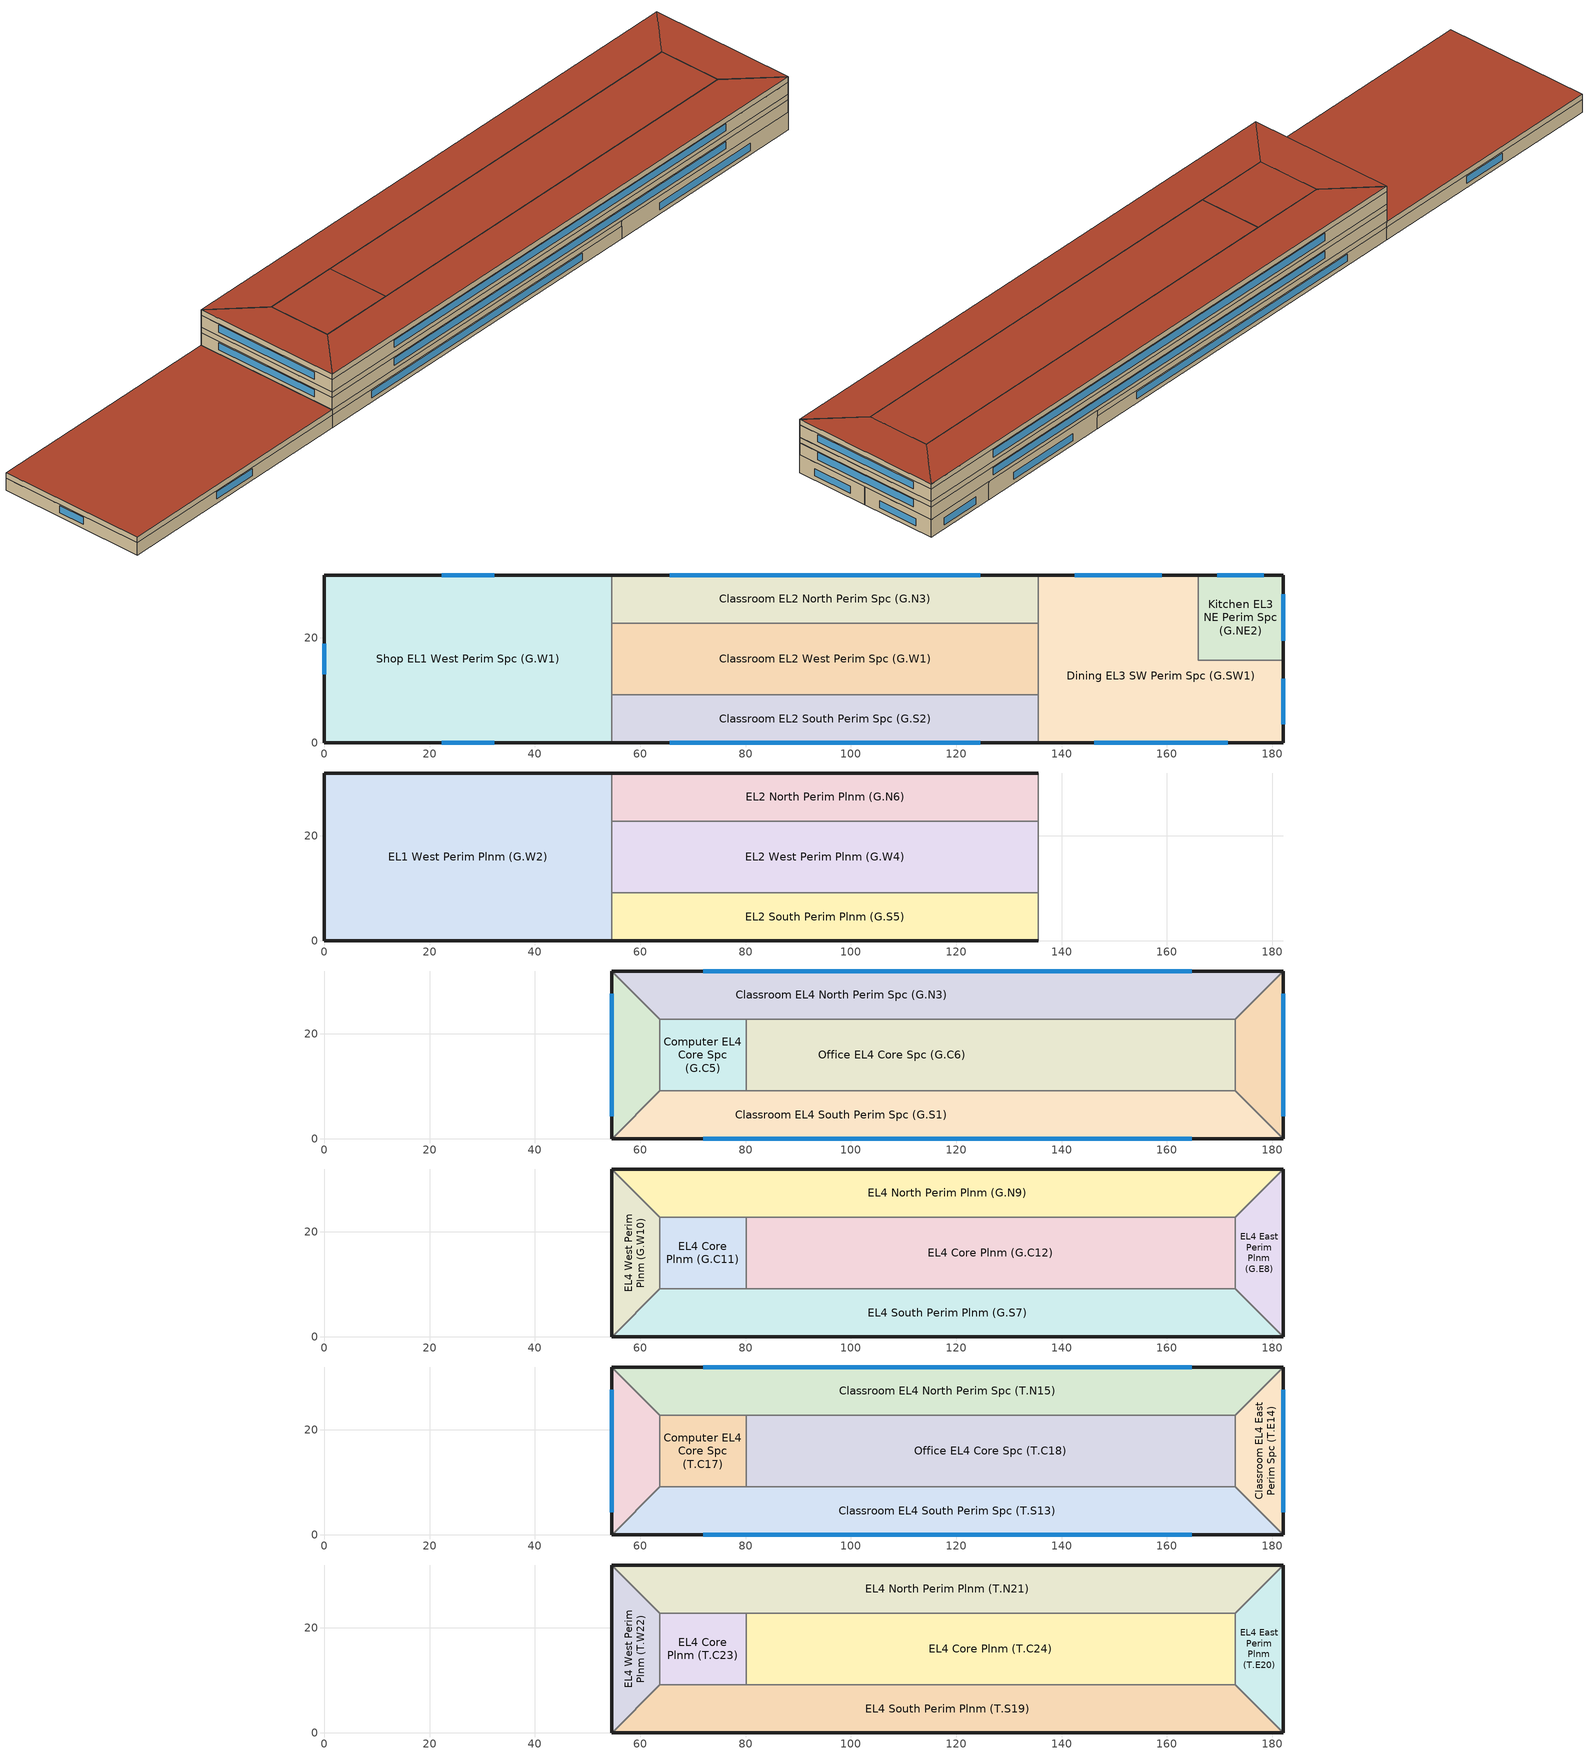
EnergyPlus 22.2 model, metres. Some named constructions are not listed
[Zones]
Shop EL1 West Perim Spc (G.W1)
 floor ground (EL1 Flr (G.W1.U1) SlabOnOrBelowGradeF073): 54.57,31.9 54.57,0 0,0 0,31.9 z0
 wall outside (Exterior Wall): 54.57,31.9 0,31.9 0,0 54.57,0 z0:2.74
 wall to Classroom EL2 North Perim Spc (G.N3) (Interior Wall): 54.57,22.75 54.57,31.9 z0:2.74
 wall to Classroom EL2 West Perim Spc (G.W1) (Interior Wall): 54.57,9.16 54.57,22.75 z0:2.74
 wall to Classroom EL2 South Perim Spc (G.S2) (Interior Wall): 54.57,0 54.57,9.16 z0:2.74
 window (Exterior Window): 32.25,31.9 22.33,31.9 / 22.33,0 32.25,0 / 0,18.86 0,13.06 z0.91:2.51
Classroom EL2 North Perim Spc (G.N3)
 floor ground (EL2 Flr (G.N3.U3) SlabOnOrBelowGradeF073): 135.59,31.9 135.59,22.75 54.57,22.75 54.57,31.9 z0
 wall outside (Exterior Wall): 135.59,31.9 54.57,31.9 z0:2.74
 wall to Dining EL3 SW Perim Spc (G.SW1) (Interior Wall): 135.59,22.75 135.59,31.9 z0:2.74
 wall to Classroom EL2 West Perim Spc (G.W1) (Interior Wall): 54.57,22.75 135.59,22.75 z0:2.74
 window (Exterior Window): 124.54,31.9 65.62,31.9 z0.91:2.51
Classroom EL2 West Perim Spc (G.W1)
 floor ground (EL2 Flr (G.W1.U1) SlabOnOrBelowGradeF073): 135.59,22.75 135.59,9.16 54.57,9.16 54.57,22.75 z0
 wall to Dining EL3 SW Perim Spc (G.SW1) (Interior Wall): 135.59,9.16 135.59,22.75 z0:2.74
 wall to Classroom EL2 South Perim Spc (G.S2) (Interior Wall): 54.57,9.16 135.59,9.16 z0:2.74
Classroom EL2 South Perim Spc (G.S2)
 floor ground (EL2 Flr (G.S2.U2) SlabOnOrBelowGradeF073): 135.59,9.16 135.59,0 54.57,0 54.57,9.16 z0
 wall outside (Exterior Wall): 54.57,0 135.59,0 z0:2.74
 wall to Dining EL3 SW Perim Spc (G.SW1) (Interior Wall): 135.59,0 135.59,9.16 z0:2.74
 window (Exterior Window): 65.62,0 124.54,0 z0.91:2.51
Dining EL3 SW Perim Spc (G.SW1)
 floor ground (EL3 Flr (G.SW1.U1) SlabOnOrBelowGradeF073): 165.91,31.9 165.91,15.73 182.09,15.73 182.09,0 135.59,0 135.59,31.9 z0
 wall outside (Exterior Wall): 165.91,31.9 135.59,31.9 / 135.59,0 182.09,0 182.09,15.73 z0:3.96
 wall to EL2 North Perim Plnm (G.N6) (Interior Wall): 135.59,31.9 135.59,22.75 z2.74:3.96
 wall to EL2 South Perim Plnm (G.S5) (Interior Wall): 135.59,9.16 135.59,0 z2.74:3.96
 wall to EL2 West Perim Plnm (G.W4) (Interior Wall): 135.59,22.75 135.59,9.16 z2.74:3.96
 wall to Kitchen EL3 NE Perim Spc (G.NE2) (Interior Wall): 182.09,15.73 165.91,15.73 165.91,31.9 z0:3.96
 window (Exterior Window): 182.09,3.6 182.09,12.16 / 159.02,31.9 142.48,31.9 / 146.16,0 171.52,0 z0.91:2.51
Kitchen EL3 NE Perim Spc (G.NE2)
 floor ground (EL3 Flr (G.NE2.U2) SlabOnOrBelowGradeF073): 182.09,31.9 182.09,15.73 165.91,15.73 165.91,31.9 z0
 wall outside (Exterior Wall): 182.09,15.73 182.09,31.9 165.91,31.9 z0:3.96
 window (Exterior Window): 182.09,19.4 182.09,28.21 / 178.41,31.9 169.58,31.9 z0.91:2.51
EL1 West Perim Plnm (G.W2)
 floor to Shop EL1 West Perim Spc (G.W1) (Interior Floor): 54.57,31.9 54.57,0 0,0 0,31.9 z2.74
 wall outside (Exterior Wall): 54.57,31.9 0,31.9 0,0 54.57,0 z2.74:3.96
 wall to EL2 North Perim Plnm (G.N6) (Interior Wall): 54.57,22.75 54.57,31.9 z2.74:3.96
 wall to EL2 West Perim Plnm (G.W4) (Interior Wall): 54.57,9.16 54.57,22.75 z2.74:3.96
 wall to EL2 South Perim Plnm (G.S5) (Interior Wall): 54.57,0 54.57,9.16 z2.74:3.96
 roof outside (Exterior Roof): 54.57,0 54.57,31.9 0,31.9 0,0 z3.96
EL2 North Perim Plnm (G.N6)
 floor to Classroom EL2 North Perim Spc (G.N3) (Interior Floor): 135.59,31.9 135.59,22.75 54.57,22.75 54.57,31.9 z2.74
 wall outside (Exterior Wall): 135.59,31.9 54.57,31.9 z2.74:3.96
 wall to EL2 West Perim Plnm (G.W4) (Interior Wall): 54.57,22.75 135.59,22.75 z2.74:3.96
EL2 West Perim Plnm (G.W4)
 floor to Classroom EL2 West Perim Spc (G.W1) (Interior Floor): 135.59,22.75 135.59,9.16 54.57,9.16 54.57,22.75 z2.74
 wall to EL2 South Perim Plnm (G.S5) (Interior Wall): 54.57,9.16 135.59,9.16 z2.74:3.96
EL2 South Perim Plnm (G.S5)
 floor to Classroom EL2 South Perim Spc (G.S2) (Interior Floor): 135.59,9.16 135.59,0 54.57,0 54.57,9.16 z2.74
 wall outside (Exterior Wall): 54.57,0 135.59,0 z2.74:3.96
Computer EL4 Core Spc (G.C5)
 floor to EL2 West Perim Plnm (G.W4) (Interior Floor): 80.1,22.75 80.1,9.16 63.72,9.16 63.72,22.75 z3.96
 wall to Office EL4 Core Spc (G.C6) (Interior Wall): 80.1,9.16 80.1,22.75 z3.96:6.71
 wall to Classroom EL4 West Perim Spc (G.W4) (Interior Wall): 63.72,22.75 63.72,9.16 z3.96:6.71
 wall to Classroom EL4 South Perim Spc (G.S1) (Interior Wall): 63.72,9.16 80.1,9.16 z3.96:6.71
 wall to Classroom EL4 North Perim Spc (G.N3) (Interior Wall): 80.1,22.75 63.72,22.75 z3.96:6.71
Office EL4 Core Spc (G.C6)
 floor to Dining EL3 SW Perim Spc (G.SW1) (Interior Floor): 165.91,22.75 165.91,15.73 172.94,15.73 172.94,9.16 135.59,9.16 135.59,22.75 z3.96
 floor to Kitchen EL3 NE Perim Spc (G.NE2) (Interior Floor): 172.94,22.75 172.94,15.73 165.91,15.73 165.91,22.75 z3.96
 floor to EL2 West Perim Plnm (G.W4) (Interior Floor): 135.59,22.75 135.59,9.16 80.1,9.16 80.1,22.75 z3.96
 wall to Classroom EL4 South Perim Spc (G.S1) (Interior Wall): 80.1,9.16 172.94,9.16 z3.96:6.71
 wall to Classroom EL4 North Perim Spc (G.N3) (Interior Wall): 172.94,22.75 80.1,22.75 z3.96:6.71
 wall to Classroom EL4 East Perim Spc (G.E2) (Interior Wall): 172.94,9.16 172.94,22.75 z3.96:6.71
Classroom EL4 East Perim Spc (G.E2)
 floor to Dining EL3 SW Perim Spc (G.SW1) (Interior Floor): 182.09,15.73 182.09,0 172.94,9.16 172.94,15.73 z3.96
 floor to Kitchen EL3 NE Perim Spc (G.NE2) (Interior Floor): 182.09,31.9 182.09,15.73 172.94,15.73 172.94,22.75 z3.96
 wall outside (Exterior Wall): 182.09,0 182.09,31.9 z3.96:6.71
 wall to Classroom EL4 South Perim Spc (G.S1) (Interior Wall): 172.94,9.16 182.09,0 z3.96:6.71
 wall to Classroom EL4 North Perim Spc (G.N3) (Interior Wall): 182.09,31.9 172.94,22.75 z3.96:6.71
 window (Exterior Window): 182.09,4.36 182.09,27.55 z4.88:6.47
Classroom EL4 North Perim Spc (G.N3)
 floor to Kitchen EL3 NE Perim Spc (G.NE2) (Interior Floor): 182.09,31.9 172.94,22.75 165.91,22.75 165.91,31.9 z3.96
 floor to Dining EL3 SW Perim Spc (G.SW1) (Interior Floor): 165.91,31.9 165.91,22.75 135.59,22.75 135.59,31.9 z3.96
 floor to EL2 North Perim Plnm (G.N6) (Interior Floor): 135.59,31.9 135.59,22.75 63.72,22.75 54.57,31.9 z3.96
 wall outside (Exterior Wall): 182.09,31.9 54.57,31.9 z3.96:6.71
 wall to Classroom EL4 West Perim Spc (G.W4) (Interior Wall): 54.57,31.9 63.72,22.75 z3.96:6.71
 window (Exterior Window): 164.7,31.9 71.97,31.9 z4.88:6.47
Classroom EL4 South Perim Spc (G.S1)
 floor to Dining EL3 SW Perim Spc (G.SW1) (Interior Floor): 172.94,9.16 182.09,0 135.59,0 135.59,9.16 z3.96
 floor to EL2 South Perim Plnm (G.S5) (Interior Floor): 135.59,9.16 135.59,0 54.57,0 63.72,9.16 z3.96
 wall outside (Exterior Wall): 54.57,0 182.09,0 z3.96:6.71
 wall to Classroom EL4 West Perim Spc (G.W4) (Interior Wall): 63.72,9.16 54.57,0 z3.96:6.71
 window (Exterior Window): 71.97,0 164.69,0 z4.88:6.47
Classroom EL4 West Perim Spc (G.W4)
 floor to EL2 South Perim Plnm (G.S5) (Interior Floor): 63.72,9.16 54.57,0 54.57,9.16 z3.96
 floor to EL2 West Perim Plnm (G.W4) (Interior Floor): 63.72,22.75 63.72,9.16 54.57,9.16 54.57,22.75 z3.96
 floor to EL2 North Perim Plnm (G.N6) (Interior Floor): 54.57,31.9 63.72,22.75 54.57,22.75 z3.96
 wall outside (Exterior Wall): 54.57,31.9 54.57,0 z3.96:6.71
 window (Exterior Window): 54.57,27.55 54.57,4.36 z4.88:6.47
EL4 Core Plnm (G.C11)
 floor to Computer EL4 Core Spc (G.C5) (Interior Floor): 80.1,22.75 80.1,9.16 63.72,9.16 63.72,22.75 z6.71
 wall to EL4 Core Plnm (G.C12) (Interior Wall): 80.1,9.16 80.1,22.75 z6.71:7.92
 wall to EL4 West Perim Plnm (G.W10) (Interior Wall): 63.72,22.75 63.72,9.16 z6.71:7.92
 wall to EL4 South Perim Plnm (G.S7) (Interior Wall): 63.72,9.16 80.1,9.16 z6.71:7.92
 wall to EL4 North Perim Plnm (G.N9) (Interior Wall): 80.1,22.75 63.72,22.75 z6.71:7.92
EL4 Core Plnm (G.C12)
 floor to Office EL4 Core Spc (G.C6) (Interior Floor): 172.94,22.75 172.94,9.16 80.1,9.16 80.1,22.75 z6.71
 wall to EL4 South Perim Plnm (G.S7) (Interior Wall): 80.1,9.16 172.94,9.16 z6.71:7.92
 wall to EL4 North Perim Plnm (G.N9) (Interior Wall): 172.94,22.75 80.1,22.75 z6.71:7.92
 wall to EL4 East Perim Plnm (G.E8) (Interior Wall): 172.94,9.16 172.94,22.75 z6.71:7.92
EL4 East Perim Plnm (G.E8)
 floor to Classroom EL4 East Perim Spc (G.E2) (Interior Floor): 182.09,31.9 182.09,0 172.94,9.16 172.94,22.75 z6.71
 wall outside (Exterior Wall): 182.09,0 182.09,31.9 z6.71:7.92
 wall to EL4 South Perim Plnm (G.S7) (Interior Wall): 172.94,9.16 182.09,0 z6.71:7.92
 wall to EL4 North Perim Plnm (G.N9) (Interior Wall): 182.09,31.9 172.94,22.75 z6.71:7.92
EL4 North Perim Plnm (G.N9)
 floor to Classroom EL4 North Perim Spc (G.N3) (Interior Floor): 182.09,31.9 172.94,22.75 63.72,22.75 54.57,31.9 z6.71
 wall outside (Exterior Wall): 182.09,31.9 54.57,31.9 z6.71:7.92
 wall to EL4 West Perim Plnm (G.W10) (Interior Wall): 54.57,31.9 63.72,22.75 z6.71:7.92
EL4 South Perim Plnm (G.S7)
 floor to Classroom EL4 South Perim Spc (G.S1) (Interior Floor): 172.94,9.16 182.09,0 54.57,0 63.72,9.16 z6.71
 wall outside (Exterior Wall): 54.57,0 182.09,0 z6.71:7.92
 wall to EL4 West Perim Plnm (G.W10) (Interior Wall): 63.72,9.16 54.57,0 z6.71:7.92
EL4 West Perim Plnm (G.W10)
 floor to Classroom EL4 West Perim Spc (G.W4) (Interior Floor): 54.57,31.9 63.72,22.75 63.72,9.16 54.57,0 z6.71
 wall outside (Exterior Wall): 54.57,31.9 54.57,0 z6.71:7.92
Computer EL4 Core Spc (T.C17)
 floor to EL4 Core Plnm (G.C11) (Interior Floor): 80.1,22.75 80.1,9.16 63.72,9.16 63.72,22.75 z7.92
 wall to Office EL4 Core Spc (T.C18) (Interior Wall): 80.1,9.16 80.1,22.75 z7.92:10.67
 wall to Classroom EL4 West Perim Spc (T.W16) (Interior Wall): 63.72,22.75 63.72,9.16 z7.92:10.67
 wall to Classroom EL4 South Perim Spc (T.S13) (Interior Wall): 63.72,9.16 80.1,9.16 z7.92:10.67
 wall to Classroom EL4 North Perim Spc (T.N15) (Interior Wall): 80.1,22.75 63.72,22.75 z7.92:10.67
Office EL4 Core Spc (T.C18)
 floor to EL4 Core Plnm (G.C12) (Interior Floor): 172.94,22.75 172.94,9.16 80.1,9.16 80.1,22.75 z7.92
 wall to Classroom EL4 South Perim Spc (T.S13) (Interior Wall): 80.1,9.16 172.94,9.16 z7.92:10.67
 wall to Classroom EL4 North Perim Spc (T.N15) (Interior Wall): 172.94,22.75 80.1,22.75 z7.92:10.67
 wall to Classroom EL4 East Perim Spc (T.E14) (Interior Wall): 172.94,9.16 172.94,22.75 z7.92:10.67
Classroom EL4 East Perim Spc (T.E14)
 floor to EL4 East Perim Plnm (G.E8) (Interior Floor): 182.09,31.9 182.09,0 172.94,9.16 172.94,22.75 z7.92
 wall outside (Exterior Wall): 182.09,0 182.09,31.9 z7.92:10.67
 wall to Classroom EL4 South Perim Spc (T.S13) (Interior Wall): 172.94,9.16 182.09,0 z7.92:10.67
 wall to Classroom EL4 North Perim Spc (T.N15) (Interior Wall): 182.09,31.9 172.94,22.75 z7.92:10.67
 window (Exterior Window): 182.09,4.36 182.09,27.55 z8.84:10.43
Classroom EL4 North Perim Spc (T.N15)
 floor to EL4 North Perim Plnm (G.N9) (Interior Floor): 182.09,31.9 172.94,22.75 63.72,22.75 54.57,31.9 z7.92
 wall outside (Exterior Wall): 182.09,31.9 54.57,31.9 z7.92:10.67
 wall to Classroom EL4 West Perim Spc (T.W16) (Interior Wall): 54.57,31.9 63.72,22.75 z7.92:10.67
 window (Exterior Window): 164.7,31.9 71.97,31.9 z8.84:10.43
Classroom EL4 South Perim Spc (T.S13)
 floor to EL4 South Perim Plnm (G.S7) (Interior Floor): 172.94,9.16 182.09,0 54.57,0 63.72,9.16 z7.92
 wall outside (Exterior Wall): 54.57,0 182.09,0 z7.92:10.67
 wall to Classroom EL4 West Perim Spc (T.W16) (Interior Wall): 63.72,9.16 54.57,0 z7.92:10.67
 window (Exterior Window): 71.97,0 164.69,0 z8.84:10.43
Classroom EL4 West Perim Spc (T.W16)
 floor to EL4 West Perim Plnm (G.W10) (Interior Floor): 54.57,31.9 63.72,22.75 63.72,9.16 54.57,0 z7.92
 wall outside (Exterior Wall): 54.57,31.9 54.57,0 z7.92:10.67
 window (Exterior Window): 54.57,27.55 54.57,4.36 z8.84:10.43
EL4 Core Plnm (T.C23)
 floor to Computer EL4 Core Spc (T.C17) (Interior Floor): 80.1,22.75 80.1,9.16 63.72,9.16 63.72,22.75 z10.67
 wall to EL4 Core Plnm (T.C24) (Interior Wall): 80.1,9.16 80.1,22.75 z10.67:11.89
 wall to EL4 West Perim Plnm (T.W22) (Interior Wall): 63.72,22.75 63.72,9.16 z10.67:11.89
 wall to EL4 South Perim Plnm (T.S19) (Interior Wall): 63.72,9.16 80.1,9.16 z10.67:11.89
 wall to EL4 North Perim Plnm (T.N21) (Interior Wall): 80.1,22.75 63.72,22.75 z10.67:11.89
 roof outside (Exterior Roof): 80.1,9.16 80.1,22.75 63.72,22.75 63.72,9.16 z11.89
EL4 Core Plnm (T.C24)
 floor to Office EL4 Core Spc (T.C18) (Interior Floor): 172.94,22.75 172.94,9.16 80.1,9.16 80.1,22.75 z10.67
 wall to EL4 South Perim Plnm (T.S19) (Interior Wall): 80.1,9.16 172.94,9.16 z10.67:11.89
 wall to EL4 North Perim Plnm (T.N21) (Interior Wall): 172.94,22.75 80.1,22.75 z10.67:11.89
 wall to EL4 East Perim Plnm (T.E20) (Interior Wall): 172.94,9.16 172.94,22.75 z10.67:11.89
 roof outside (Exterior Roof): 172.94,9.16 172.94,22.75 80.1,22.75 80.1,9.16 z11.89
EL4 East Perim Plnm (T.E20)
 floor to Classroom EL4 East Perim Spc (T.E14) (Interior Floor): 182.09,31.9 182.09,0 172.94,9.16 172.94,22.75 z10.67
 wall outside (Exterior Wall): 182.09,0 182.09,31.9 z10.67:11.89
 wall to EL4 South Perim Plnm (T.S19) (Interior Wall): 172.94,9.16 182.09,0 z10.67:11.89
 wall to EL4 North Perim Plnm (T.N21) (Interior Wall): 182.09,31.9 172.94,22.75 z10.67:11.89
 roof outside (Exterior Roof): 182.09,0 182.09,31.9 172.94,22.75 172.94,9.16 z11.89
EL4 North Perim Plnm (T.N21)
 floor to Classroom EL4 North Perim Spc (T.N15) (Interior Floor): 182.09,31.9 172.94,22.75 63.72,22.75 54.57,31.9 z10.67
 wall outside (Exterior Wall): 182.09,31.9 54.57,31.9 z10.67:11.89
 wall to EL4 West Perim Plnm (T.W22) (Interior Wall): 54.57,31.9 63.72,22.75 z10.67:11.89
 roof outside (Exterior Roof): 172.94,22.75 182.09,31.9 54.57,31.9 63.72,22.75 z11.89
EL4 South Perim Plnm (T.S19)
 floor to Classroom EL4 South Perim Spc (T.S13) (Interior Floor): 172.94,9.16 182.09,0 54.57,0 63.72,9.16 z10.67
 wall outside (Exterior Wall): 54.57,0 182.09,0 z10.67:11.89
 wall to EL4 West Perim Plnm (T.W22) (Interior Wall): 63.72,9.16 54.57,0 z10.67:11.89
 roof outside (Exterior Roof): 182.09,0 172.94,9.16 63.72,9.16 54.57,0 z11.89
EL4 West Perim Plnm (T.W22)
 floor to Classroom EL4 West Perim Spc (T.W16) (Interior Floor): 54.57,31.9 63.72,22.75 63.72,9.16 54.57,0 z10.67
 wall outside (Exterior Wall): 54.57,31.9 54.57,0 z10.67:11.89
 roof outside (Exterior Roof): 54.57,0 63.72,9.16 63.72,22.75 54.57,31.9 z11.89
[Construction:FfactorGroundFloor] F-Factor=1.26344
Name | Area | PerimeterExposed
EL1 Flr (G.W1.U1) SlabOnOrBelowGradeF073 | 1740.78 | 141.0462
EL2 Flr (G.N3.U3) SlabOnOrBelowGradeF073 | 740.876 | 81.01584
EL2 Flr (G.S2.U2) SlabOnOrBelowGradeF073 | 742.105 | 81.01584
EL2 Flr (G.W1.U1) SlabOnOrBelowGradeF073 | 1101.21 | 0
EL3 Flr (G.NE2.U2) SlabOnOrBelowGradeF073 | 261.555 | 32.3454
EL3 Flr (G.SW1.U1) SlabOnOrBelowGradeF073 | 1221.58 | 92.5464
[Zone] Multiplier=1
Classroom EL2 North Perim Spc (G.N3); Classroom EL2 South Perim Spc (G.S2); Classroom EL2 West Perim Spc (G.W1); Classroom EL4 East Perim Spc (G.E2); Classroom EL4 East Perim Spc (T.E14); Classroom EL4 North Perim Spc (G.N3); Classroom EL4 North Perim Spc (T.N15); Classroom EL4 South Perim Spc (G.S1); Classroom EL4 South Perim Spc (T.S13); Classroom EL4 West Perim Spc (G.W4); Classroom EL4 West Perim Spc (T.W16); Computer EL4 Core Spc (G.C5); Computer EL4 Core Spc (T.C17); Dining EL3 SW Perim Spc (G.SW1); EL1 West Perim Plnm (G.W2); EL2 North Perim Plnm (G.N6); EL2 South Perim Plnm (G.S5); EL2 West Perim Plnm (G.W4); EL4 Core Plnm (G.C11); EL4 Core Plnm (G.C12); EL4 Core Plnm (T.C23); EL4 Core Plnm (T.C24); EL4 East Perim Plnm (G.E8); EL4 East Perim Plnm (T.E20); EL4 North Perim Plnm (G.N9); EL4 North Perim Plnm (T.N21); EL4 South Perim Plnm (G.S7); EL4 South Perim Plnm (T.S19); EL4 West Perim Plnm (G.W10); EL4 West Perim Plnm (T.W22); Kitchen EL3 NE Perim Spc (G.NE2); Office EL4 Core Spc (G.C6); Office EL4 Core Spc (T.C18); Shop EL1 West Perim Spc (G.W1)
